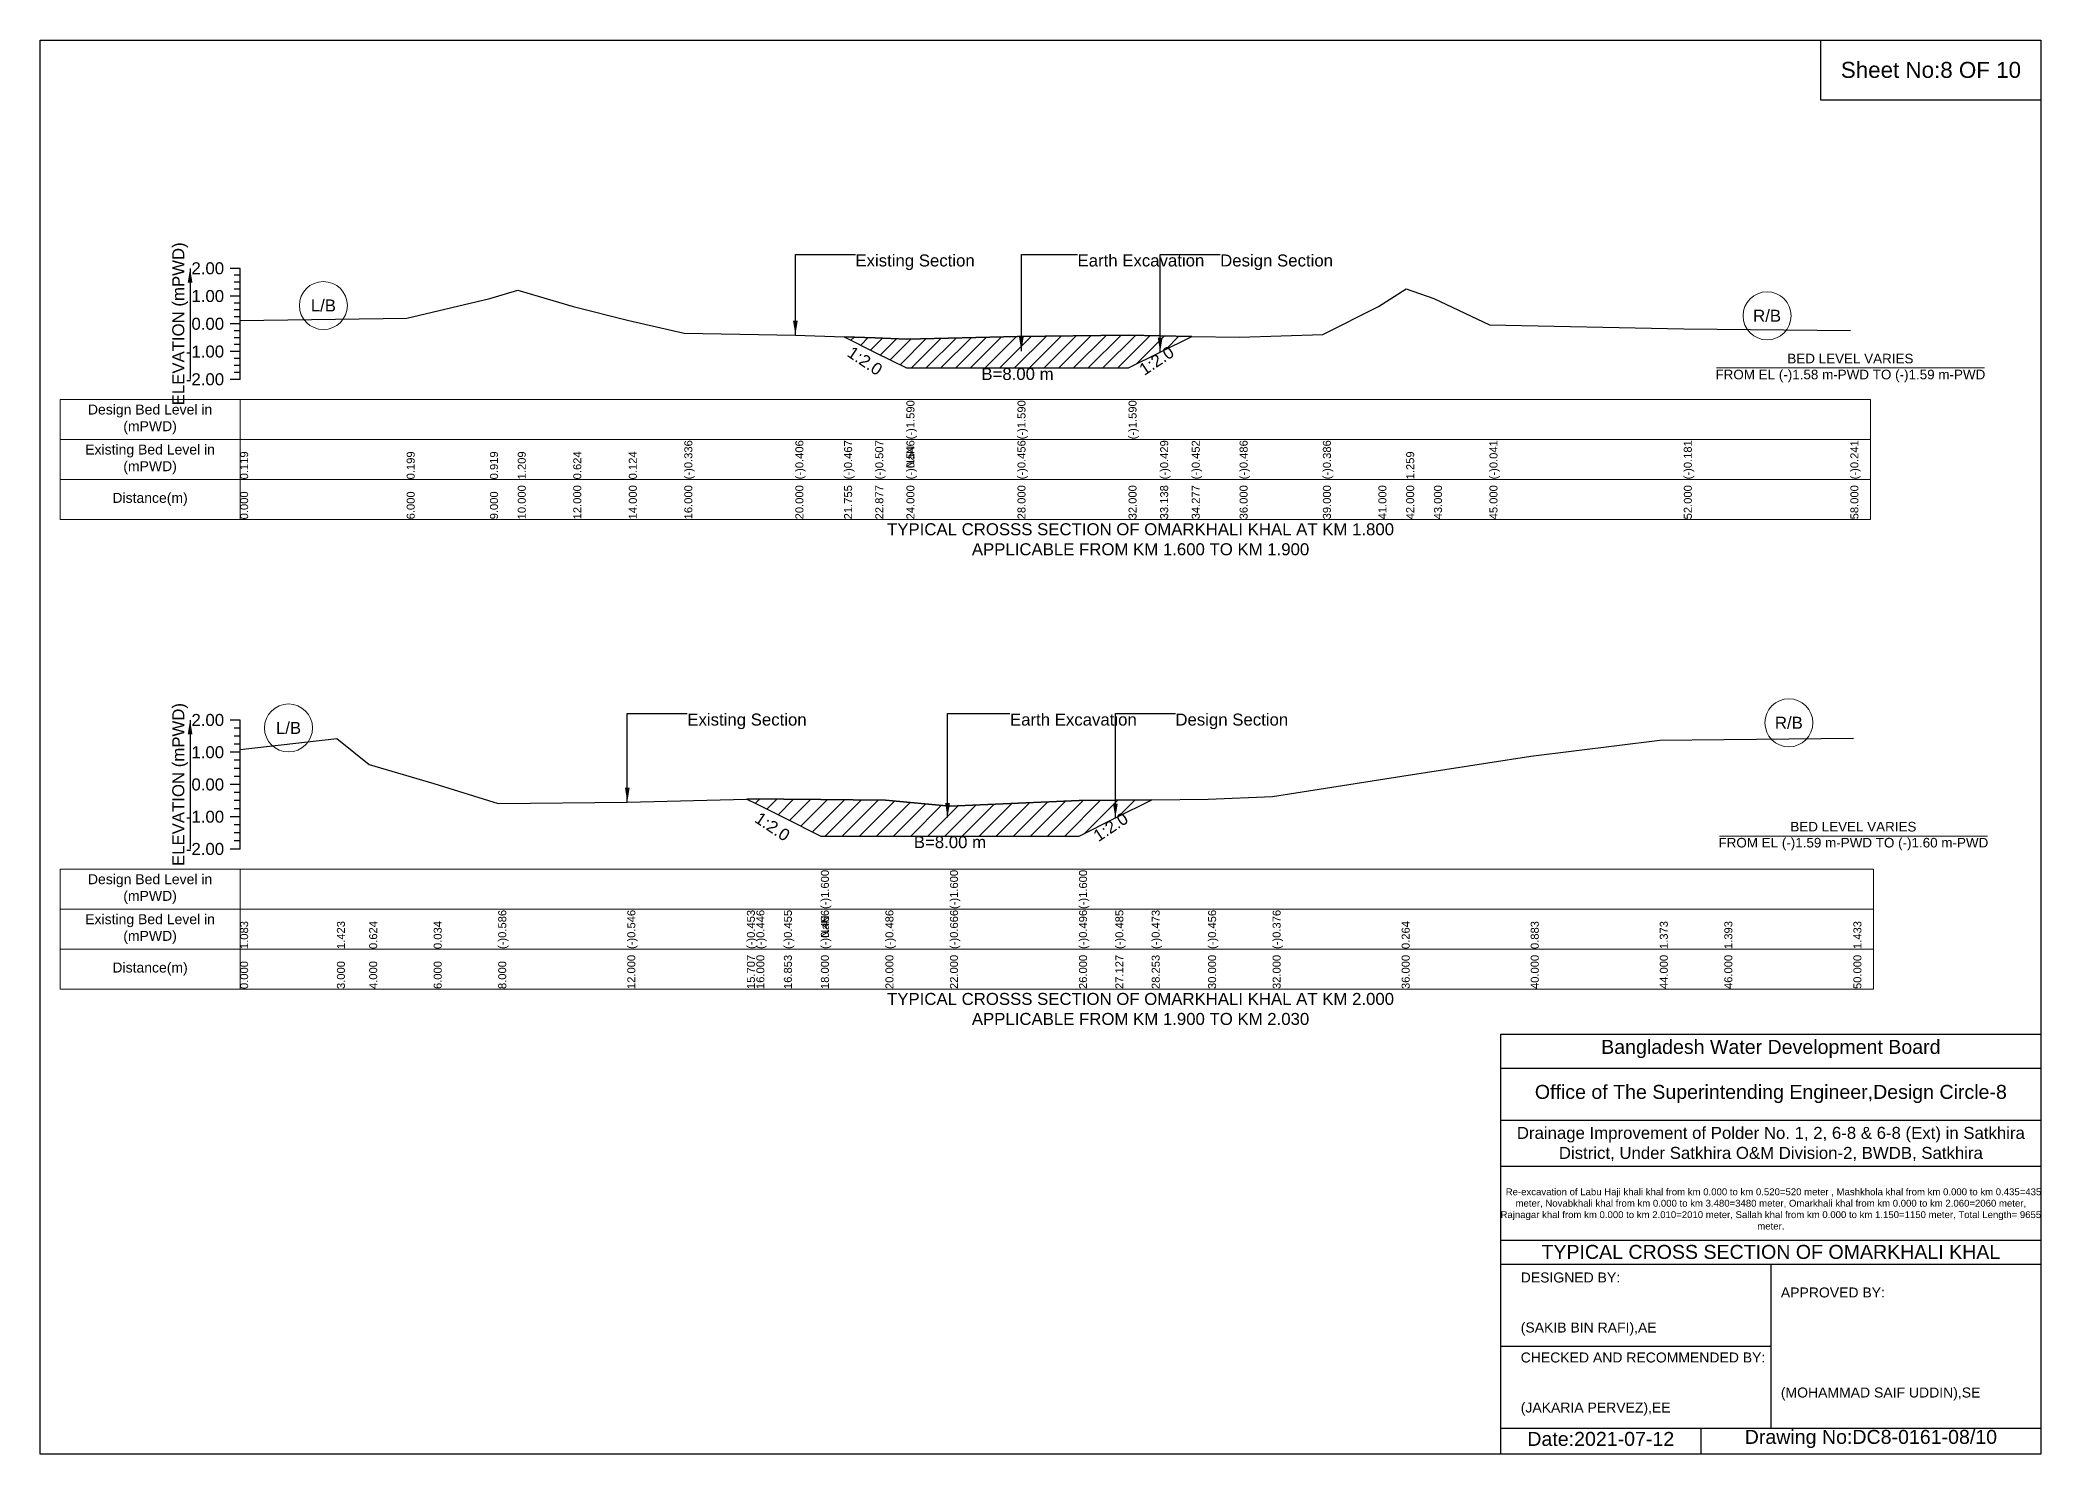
# Model space of a CAD drawing. Header units: inches. Extents: x 91000 to 648000, y -5656 to 141.
# Drawn here: x 440000 to 448000, y -5656 to 0 of the extents above; entities that cross this region are included whole.
import ezdxf

# ---------------------------------------------------------------- set-up
doc = ezdxf.new("R2010")
doc.units = ezdxf.units.IN
doc.header["$LTSCALE"] = 7
doc.header["$MEASUREMENT"] = 0
for name, color, linetype, lineweight in [('Cross section Data Border', 7, 'Continuous', 9), ('Cross Section Labels', 7, 'Continuous', 9), ('Existing_Bed_Level for Xsection', 7, 'Continuous', 25)]:
    doc.layers.add(name, color=color, linetype=linetype, lineweight=lineweight)
doc.styles.get("Standard").update_dxf_attribs({"font": 'arial.ttf'})
doc.dimstyles.get("Standard").update_dxf_attribs({"dimtxt": 0.18, "dimasz": 0.18, "dimexe": 0.18, "dimexo": 0.0625, "dimgap": 0.09, "dimtad": 0, "dimtih": 1, "dimtoh": 1, "dimdec": 4, "dimzin": 0, "dimdsep": 46, "dimtxsty": 'Standard', "dimcen": 0.09, "dimadec": 0, "dimazin": 0, "dimtfac": 1, "dimtdec": 4, "dimtofl": 0, "dimtmove": 0, "dimatfit": 3, "dimfxl": 0, "dimtolj": 1, "dimtzin": 0, "dimarcsym": 0})

msp = doc.modelspace()

# ---------------------------------------------------------------- hatches: boundary and pattern name
at = {"layer": 'Existing_Bed_Level for Xsection'}
h = msp.add_hatch(dxfattribs=at)
h.set_pattern_fill('ANSI31', color=256, scale=333, style=0)
h.paths.add_polyline_path([(443214.8, -1187.3), (443339.4, -1249.6), (443464, -1311.9), (443908, -1311.9), (444352, -1311.9), (444478.4, -1248.7), (444604.7, -1185.5), (444478.4, -1183), (444352, -1180.5), (443908, -1186), (443464, -1196), (443339.4, -1191.6)])
h = msp.add_hatch(dxfattribs=at)
h.set_pattern_fill('ANSI31', color=256, scale=387, style=0)
h.paths.add_polyline_path([(442826.2, -3036.6), (442864, -3055.5), (442974.1, -3110.5), (443122, -3184.5), (443380, -3184.5), (443638, -3184.5), (444154, -3184.5), (444299.3, -3111.8), (444444.6, -3039.2), (444299.3, -3040.6), (444154, -3042.1), (443638, -3064), (443380, -3040.8), (443122, -3038.2), (442974.1, -3036.7), (442864, -3035.6)])

# ---------------------------------------------------------------- linework, layer by layer
for points in [[(440000, 0), (448000, 0), (448000, -5656), (440000, -5656)], [(447120, 0), (448000, 0), (448000, -240), (447120, -240)]]:
    msp.add_lwpolyline(points, close=True)
for points in [[(445840, -5656), (445840, -3976), (448000, -3976)], [(445840, -4112), (448000, -4112)], [(445840, -4320), (448000, -4320)], [(445840, -4504), (448000, -4504)], [(445840, -4800), (448000, -4800)], [(445840, -4896), (448000, -4896)], [(446920, -4896), (446920, -5552)], [(445840, -5224), (446920, -5224)], [(445840, -5552), (448000, -5552)], [(446640, -5552), (446640, -5656)]]:
    msp.add_lwpolyline(points)
at = {"layer": 'Cross section Data Border'}
for points in [[(440080, -1437.4), (447318, -1437.4), (447318, -1917.4), (440080, -1917.4)], [(440080, -3316.1), (447330, -3316.1), (447330, -3796.1), (440080, -3796.1)]]:
    msp.add_lwpolyline(points, close=True, dxfattribs=at)
for points in [[(440800, -1437.4), (440800, -1917.4)], [(440080, -1597.4), (447318, -1597.4)], [(440080, -1757.4), (447318, -1757.4)], [(440800, -3316.1), (440800, -3796.1)], [(440080, -3476.1), (447330, -3476.1)], [(440080, -3636.1), (447330, -3636.1)]]:
    msp.add_lwpolyline(points, dxfattribs=at)
at = {"layer": 'Cross Section Labels'}
for points in [[(446702.2, -1311.9), (447773.8, -1311.9)], [(446714.2, -3184.5), (447785.8, -3184.5)]]:
    msp.add_lwpolyline(points, dxfattribs=at)
for centre in [(441133, -1062.2), (446905, -1103.3), (446992, -2731.3), (440993.5, -2751.9)]:
    msp.add_circle(centre, 96, dxfattribs=at)
at = {"layer": 'Existing_Bed_Level for Xsection'}
for points in [[(440800, -913.4), (440760, -913.4)], [(440800, -941.1), (440776, -941.1)], [(440800, -1357.4), (440800, -1246.4), (440800, -1135.4), (440800, -1024.4), (440800, -913.4)], [(440800, -1024.4), (440760, -1024.4)], [(440800, -968.9), (440776, -968.9)], [(440800, -996.6), (440776, -996.6)], [(440800, -1122.2), (441466, -1113.3), (441799, -1033.4), (441910, -1001.2), (442132, -1066.1), (442354, -1121.6), (442576, -1172.7), (443020, -1180.5), (443214.8, -1187.3), (443339.4, -1191.6), (443464, -1196), (443464, -1196), (443908, -1186), (443908, -1186), (444352, -1180.5), (444352, -1180.5), (444478.4, -1183), (444604.7, -1185.5), (444796, -1189.3), (445129, -1178.2), (445351, -1066.1), (445462, -995.6), (445573, -1033.4), (445795, -1139.9), (446572, -1155.5), (447238, -1162.1)], [(440800, -1052.1), (440776, -1052.1)], [(440800, -1079.9), (440776, -1079.9)], [(440800, -1107.6), (440776, -1107.6)], [(440800, -1135.4), (440760, -1135.4)], [(440800, -1163.1), (440776, -1163.1)], [(440800, -1190.9), (440776, -1190.9)], [(440800, -1246.4), (440760, -1246.4)], [(440800, -1218.6), (440776, -1218.6)], [(440800, -1274.1), (440776, -1274.1)], [(440800, -1357.4), (440760, -1357.4)], [(440800, -1301.9), (440776, -1301.9)], [(440800, -1329.6), (440776, -1329.6)], [(440800, -2720.1), (440760, -2720.1)], [(440800, -2752.3), (440776, -2752.3)], [(440800, -2784.6), (440776, -2784.6)], [(440800, -3236.1), (440800, -3107.1), (440800, -2978.1), (440800, -2849.1), (440800, -2720.1)], [(440800, -2838.4), (441187, -2794.5), (441316, -2897.6), (441574, -2973.7), (441832, -3053.7), (442348, -3048.5), (442826.2, -3036.6), (442864, -3035.6), (442974.1, -3036.7), (443122, -3038.2), (443122, -3038.2), (443380, -3040.8), (443638, -3064), (443638, -3064), (444154, -3042.1), (444154, -3042.1), (444299.3, -3040.6), (444444.6, -3039.2), (444670, -3036.9), (444928, -3026.6), (445444, -2944), (445960, -2864.2), (446476, -2801), (446734, -2798.4), (447250, -2793.2)], [(440800, -2849.1), (440760, -2849.1)], [(440800, -2816.8), (440776, -2816.8)], [(440800, -2881.3), (440776, -2881.3)], [(440800, -2913.6), (440776, -2913.6)], [(440800, -2945.8), (440776, -2945.8)], [(440800, -2978.1), (440760, -2978.1)], [(440800, -3010.3), (440776, -3010.3)], [(440800, -3107.1), (440760, -3107.1)], [(440800, -3042.6), (440776, -3042.6)], [(440800, -3074.8), (440776, -3074.8)], [(440800, -3139.3), (440776, -3139.3)], [(440800, -3171.6), (440776, -3171.6)], [(440800, -3236.1), (440760, -3236.1)], [(440800, -3203.8), (440776, -3203.8)]]:
    msp.add_lwpolyline(points, dxfattribs=at)
for points in [[(443214.8, -1187.3), (443339.4, -1249.6), (443464, -1311.9), (443464, -1311.9), (443908, -1311.9), (443908, -1311.9), (444352, -1311.9), (444352, -1311.9), (444478.4, -1248.7), (444604.7, -1185.5), (444604.7, -1185.5), (444604.7, -1185.5), (444478.4, -1183), (444352, -1180.5), (444352, -1180.5), (443908, -1186), (443908, -1186), (443464, -1196), (443464, -1196), (443339.4, -1191.6)], [(442826.2, -3036.6), (442864, -3055.5), (442974.1, -3110.5), (443122, -3184.5), (443122, -3184.5), (443380, -3184.5), (443638, -3184.5), (443638, -3184.5), (444154, -3184.5), (444154, -3184.5), (444299.3, -3111.8), (444444.6, -3039.2), (444299.3, -3040.6), (444154, -3042.1), (444154, -3042.1), (443638, -3064), (443638, -3064), (443380, -3040.8), (443122, -3038.2), (443122, -3038.2), (442974.1, -3036.7), (442864, -3035.6)]]:
    msp.add_lwpolyline(points, close=True, dxfattribs=at)

# ---------------------------------------------------------------- texts
at = {"attachment_point": 5}
for s, insert, char_height in [('Sheet No:8 OF 10', (447560, -120), 64), ('Bangladesh Water Development Board', (446920, -4036), 56), ('Office of The Superintending Engineer,Design Circle-8', (446920, -4216), 56)]:
    msp.add_mtext(s, dxfattribs=dict(at, insert=insert, char_height=char_height))
for s, insert, char_height, width, attachment_point in [('Drainage Improvement of Polder No. 1, 2, 6-8 & 6-8 (Ext) in Satkhira District, Under Satkhira O&M Division-2, BWDB, Satkhira', (446920, -4416), 48, 2240, 5), ('  Re-excavation of Labu Haji khali khal from km 0.000 to km 0.520=520 meter , Mashkhola khal from km 0.000 to km 0.435=435 meter, Novabkhali khal from km 0.000 to km 3.480=3480 meter, Omarkhali khal from km 0.000 to km 2.060=2060 meter, Rajnagar khal from km 0.000 to km 2.010=2010 meter, Sallah khal from km 0.000 to km 1.150=1150 meter, Total Length= 9655 meter. ', (446920, -4676), 27.4148, 2160, 5), ('TYPICAL CROSS SECTION OF OMARKHALI KHAL', (446920, -4848), 56, 2240, 5), ('DESIGNED BY:\\P\\P\\P(SAKIB BIN RAFI),AE', (445920, -5056), 40, 1120, 4), ('APPROVED BY:\\P\\P\\P\\P\\P\\P(MOHAMMAD SAIF UDDIN),SE', (446960, -5216), 40, 1120, 4), ('CHECKED AND RECOMMENDED BY:\\P\\P\\P(JAKARIA PERVEZ),EE', (445920, -5376), 40, 1120, 4), ('Date:2021-07-12', (446240, -5596), 56, 1120, 5), ('Drawing No:DC8-0161-08/10', (447320, -5596), 56, 1760, 5)]:
    msp.add_mtext(s, dxfattribs=dict(insert=insert, char_height=char_height, width=width, attachment_point=attachment_point))
at = {"layer": 'Cross section Data Border', "char_height": 40, "width": 640, "attachment_point": 5}
for s, insert in [('Design Bed Level in (mPWD)', (440440, -1517.4)), ('Existing Bed Level in (mPWD)', (440440, -1677.4)), ('Distance(m)', (440440, -1837.4)), ('Design Bed Level in (mPWD)', (440440, -3396.1)), ('Existing Bed Level in (mPWD)', (440440, -3556.1)), ('Distance(m)', (440440, -3716.1))]:
    msp.add_mtext(s, dxfattribs=dict(at, insert=insert))
at = {"layer": 'Cross Section Labels'}
for s, insert, char_height, attachment_point in [('Existing Section', (443260, -857.9), 48, 1), ('Earth Excavation', (444148, -857.9), 48, 1), ('Design Section', (444718.4, -857.9), 48, 1), ('L/B', (441133, -1062.2), 48, 5), ('R/B', (446905, -1103.3), 48, 5), ('BED LEVEL VARIES \\PFROM EL (-)1.58 m-PWD TO (-)1.59 m-PWD', (447238, -1311.9), 38.4, 5), ('B=8.00 m', (443908, -1311.9), 48, 2), ('TYPICAL CROSSS SECTION OF OMARKHALI KHAL AT KM 1.800\\PAPPLICABLE FROM KM 1.600 TO KM 1.900', (444400, -1997.4), 48, 5), ('Existing Section', (442588, -2694.3), 48, 1), ('Earth Excavation', (443878, -2694.3), 48, 1), ('Design Section', (444539.3, -2694.3), 48, 1), ('R/B', (446992, -2731.3), 48, 5), ('L/B', (440993.5, -2751.9), 48, 5), ('B=8.00 m', (443638, -3184.5), 48, 2), ('BED LEVEL VARIES \\PFROM EL (-)1.59 m-PWD TO (-)1.60 m-PWD', (447250, -3184.5), 38.4, 5), ('TYPICAL CROSSS SECTION OF OMARKHALI KHAL AT KM 2.000\\PAPPLICABLE FROM KM 1.900 TO KM 2.030', (444400, -3876.1), 48, 5)]:
    msp.add_mtext(s, dxfattribs=dict(at, insert=insert, char_height=char_height, attachment_point=attachment_point))
at = {"layer": 'Cross Section Labels', "char_height": 48, "attachment_point": 2}
for insert, rotation in [((443311.6, -1263.5), 326.30993), ((444450.6, -1262.6), 33.69007), ((442941.8, -3126.7), 326.30993), ((444267.1, -3127.9), 33.69007)]:
    msp.add_mtext('1:2.0', dxfattribs=dict(at, insert=insert, rotation=rotation))
at = {"layer": 'Existing_Bed_Level for Xsection', "rotation": 90}
for s, insert, char_height, attachment_point in [('ELEVATION (mPWD)', (440560, -1135.4), 48, 5), ('(-)1.590', (443464, -1597.4), 32, 1), ('(-)1.590', (443908, -1597.4), 32, 1), ('(-)1.590', (444352, -1597.4), 32, 1), ('0.119', (440800, -1757.4), 32, 1), ('0.199', (441466, -1757.4), 32, 1), ('0.919', (441799, -1757.4), 32, 1), ('0.919', (441799, -1757.4), 32, 1), ('1.209', (441910, -1757.4), 32, 1), ('0.624', (442132, -1757.4), 32, 1), ('0.624', (442132, -1757.4), 32, 1), ('0.124', (442354, -1757.4), 32, 1), ('(-)0.336', (442576, -1757.4), 32, 1), ('(-)0.406', (443020, -1757.4), 32, 1), ('(-)0.406', (443020, -1757.4), 32, 1), ('(-)0.406', (443020, -1757.4), 32, 1), ('(-)0.406', (443020, -1757.4), 32, 1), ('(-)0.467', (443214.8, -1757.4), 32, 1), ('(-)0.507', (443339.4, -1757.4), 32, 1), ('(-)0.546', (443464, -1757.4), 32, 1), ('(-)0.546', (443464, -1757.4), 32, 1), ('(-)NaN', (443464, -1757.4), 32, 1), ('(-)0.456', (443908, -1757.4), 32, 1), ('(-)0.456', (443908, -1757.4), 32, 1), ('(-)0.456', (443908, -1757.4), 32, 1), ('(-)0.429', (444478.4, -1757.4), 32, 1), ('(-)0.452', (444604.7, -1757.4), 32, 1), ('(-)0.486', (444796, -1757.4), 32, 1), ('(-)0.386', (445129, -1757.4), 32, 1), ('1.259', (445462, -1757.4), 32, 1), ('(-)0.041', (445795, -1757.4), 32, 1), ('(-)0.181', (446572, -1757.4), 32, 1), ('(-)0.241', (447238, -1757.4), 32, 1), ('0.000', (440800, -1917.4), 32, 1), ('6.000', (441466, -1917.4), 32, 1), ('9.000', (441799, -1917.4), 32, 1), ('10.000', (441910, -1917.4), 32, 1), ('12.000', (442132, -1917.4), 32, 1), ('14.000', (442354, -1917.4), 32, 1), ('16.000', (442576, -1917.4), 32, 1), ('20.000', (443020, -1917.4), 32, 1), ('21.755', (443214.8, -1917.4), 32, 1), ('22.877', (443339.4, -1917.4), 32, 1), ('24.000', (443464, -1917.4), 32, 1), ('24.000', (443464, -1917.4), 32, 1), ('24.000', (443464, -1917.4), 32, 1), ('28.000', (443908, -1917.4), 32, 1), ('28.000', (443908, -1917.4), 32, 1), ('28.000', (443908, -1917.4), 32, 1), ('32.000', (444352, -1917.4), 32, 1), ('32.000', (444352, -1917.4), 32, 1), ('32.000', (444352, -1917.4), 32, 1), ('33.138', (444478.4, -1917.4), 32, 1), ('34.277', (444604.7, -1917.4), 32, 1), ('36.000', (444796, -1917.4), 32, 1), ('39.000', (445129, -1917.4), 32, 1), ('41.000', (445351, -1917.4), 32, 1), ('42.000', (445462, -1917.4), 32, 1), ('43.000', (445573, -1917.4), 32, 1), ('45.000', (445795, -1917.4), 32, 1), ('52.000', (446572, -1917.4), 32, 1), ('58.000', (447238, -1917.4), 32, 1), ('ELEVATION (mPWD)', (440560, -2978.1), 48, 5), ('(-)1.600', (443122, -3476.1), 32, 1), ('(-)1.600', (443638, -3476.1), 32, 1), ('(-)1.600', (444154, -3476.1), 32, 1), ('(-)0.586', (441832, -3636.1), 32, 1), ('(-)0.546', (442348, -3636.1), 32, 1), ('(-)0.453', (442826.2, -3636.1), 32, 1), ('(-)0.446', (442864, -3636.1), 32, 1), ('(-)0.455', (442974.1, -3636.1), 32, 1), ('(-)0.466', (443122, -3636.1), 32, 1), ('(-)0.466', (443122, -3636.1), 32, 1), ('(-)NaN', (443122, -3636.1), 32, 1), ('(-)0.486', (443380, -3636.1), 32, 1), ('(-)0.666', (443638, -3636.1), 32, 1), ('(-)0.666', (443638, -3636.1), 32, 1), ('(-)0.666', (443638, -3636.1), 32, 1), ('(-)0.496', (444154, -3636.1), 32, 1), ('(-)0.496', (444154, -3636.1), 32, 1), ('(-)0.496', (444154, -3636.1), 32, 1), ('(-)0.485', (444299.3, -3636.1), 32, 1), ('(-)0.473', (444444.6, -3636.1), 32, 1), ('(-)0.456', (444670, -3636.1), 32, 1), ('(-)0.376', (444928, -3636.1), 32, 1), ('1.083', (440800, -3636.1), 32, 1), ('1.423', (441187, -3636.1), 32, 1), ('0.624', (441316, -3636.1), 32, 1), ('0.034', (441574, -3636.1), 32, 1), ('0.264', (445444, -3636.1), 32, 1), ('0.883', (445960, -3636.1), 32, 1), ('1.373', (446476, -3636.1), 32, 1), ('1.393', (446734, -3636.1), 32, 1), ('1.433', (447250, -3636.1), 32, 1), ('12.000', (442348, -3796.1), 32, 1), ('15.707', (442826.2, -3796.1), 32, 1), ('16.000', (442864, -3796.1), 32, 1), ('16.853', (442974.1, -3796.1), 32, 1), ('18.000', (443122, -3796.1), 32, 1), ('18.000', (443122, -3796.1), 32, 1), ('18.000', (443122, -3796.1), 32, 1), ('20.000', (443380, -3796.1), 32, 1), ('22.000', (443638, -3796.1), 32, 1), ('22.000', (443638, -3796.1), 32, 1), ('22.000', (443638, -3796.1), 32, 1), ('26.000', (444154, -3796.1), 32, 1), ('26.000', (444154, -3796.1), 32, 1), ('26.000', (444154, -3796.1), 32, 1), ('27.127', (444299.3, -3796.1), 32, 1), ('28.253', (444444.6, -3796.1), 32, 1), ('30.000', (444670, -3796.1), 32, 1), ('32.000', (444928, -3796.1), 32, 1), ('36.000', (445444, -3796.1), 32, 1), ('40.000', (445960, -3796.1), 32, 1), ('44.000', (446476, -3796.1), 32, 1), ('46.000', (446734, -3796.1), 32, 1), ('50.000', (447250, -3796.1), 32, 1), ('0.000', (440800, -3796.1), 32, 1), ('3.000', (441187, -3796.1), 32, 1), ('4.000', (441316, -3796.1), 32, 1), ('6.000', (441574, -3796.1), 32, 1), ('8.000', (441832, -3796.1), 32, 1)]:
    msp.add_mtext(s, dxfattribs=dict(at, insert=insert, char_height=char_height, attachment_point=attachment_point))
at = {"layer": 'Existing_Bed_Level for Xsection', "char_height": 48, "attachment_point": 6}
for s, insert in [('2.00', (440736, -913.4)), ('1.00', (440736, -1024.4)), ('0.00', (440736, -1135.4)), ('-1.00', (440736, -1246.4)), ('-2.00', (440736, -1357.4)), ('2.00', (440736, -2720.1)), ('1.00', (440736, -2849.1)), ('0.00', (440736, -2978.1)), ('-1.00', (440736, -3107.1)), ('-2.00', (440736, -3236.1))]:
    msp.add_mtext(s, dxfattribs=dict(at, insert=insert))

# ---------------------------------------------------------------- leaders
at = {"layer": 'Cross Section Labels', "annotation_type": 0, "has_hookline": 1, "hookline_direction": 0}
for points, text_width in [([(443020, -1180.5), (443020, -857.9), (443259.9, -857.9)], 467.2), ([(443923.4, -1244.9), (443923.4, -857.9), (444147.9, -857.9)], 497), ([(444478.4, -1248.7), (444478.4, -857.9), (444718.3, -857.9)], 441.2), ([(442348, -3048.5), (442348, -2694.3), (442587.9, -2694.3)], 467.2), ([(443628.3, -3109.9), (443628.3, -2694.3), (443877.9, -2694.3)], 497), ([(444299.3, -3111.8), (444299.3, -2694.3), (444539.2, -2694.3)], 441.2)]:
    msp.add_leader(points, dimstyle='Standard', override={"dimasz": 57.6}, dxfattribs=dict(at, text_width=text_width))
at = {"layer": 'Existing_Bed_Level for Xsection'}
for points in [[(440600, -913.4), (440600, -1357.4)], [(440600, -2720.1), (440600, -3236.1)]]:
    msp.add_leader(points, dimstyle='Standard', override={"dimasz": 57.6}, dxfattribs=at)

doc.saveas('drawing.dxf')
